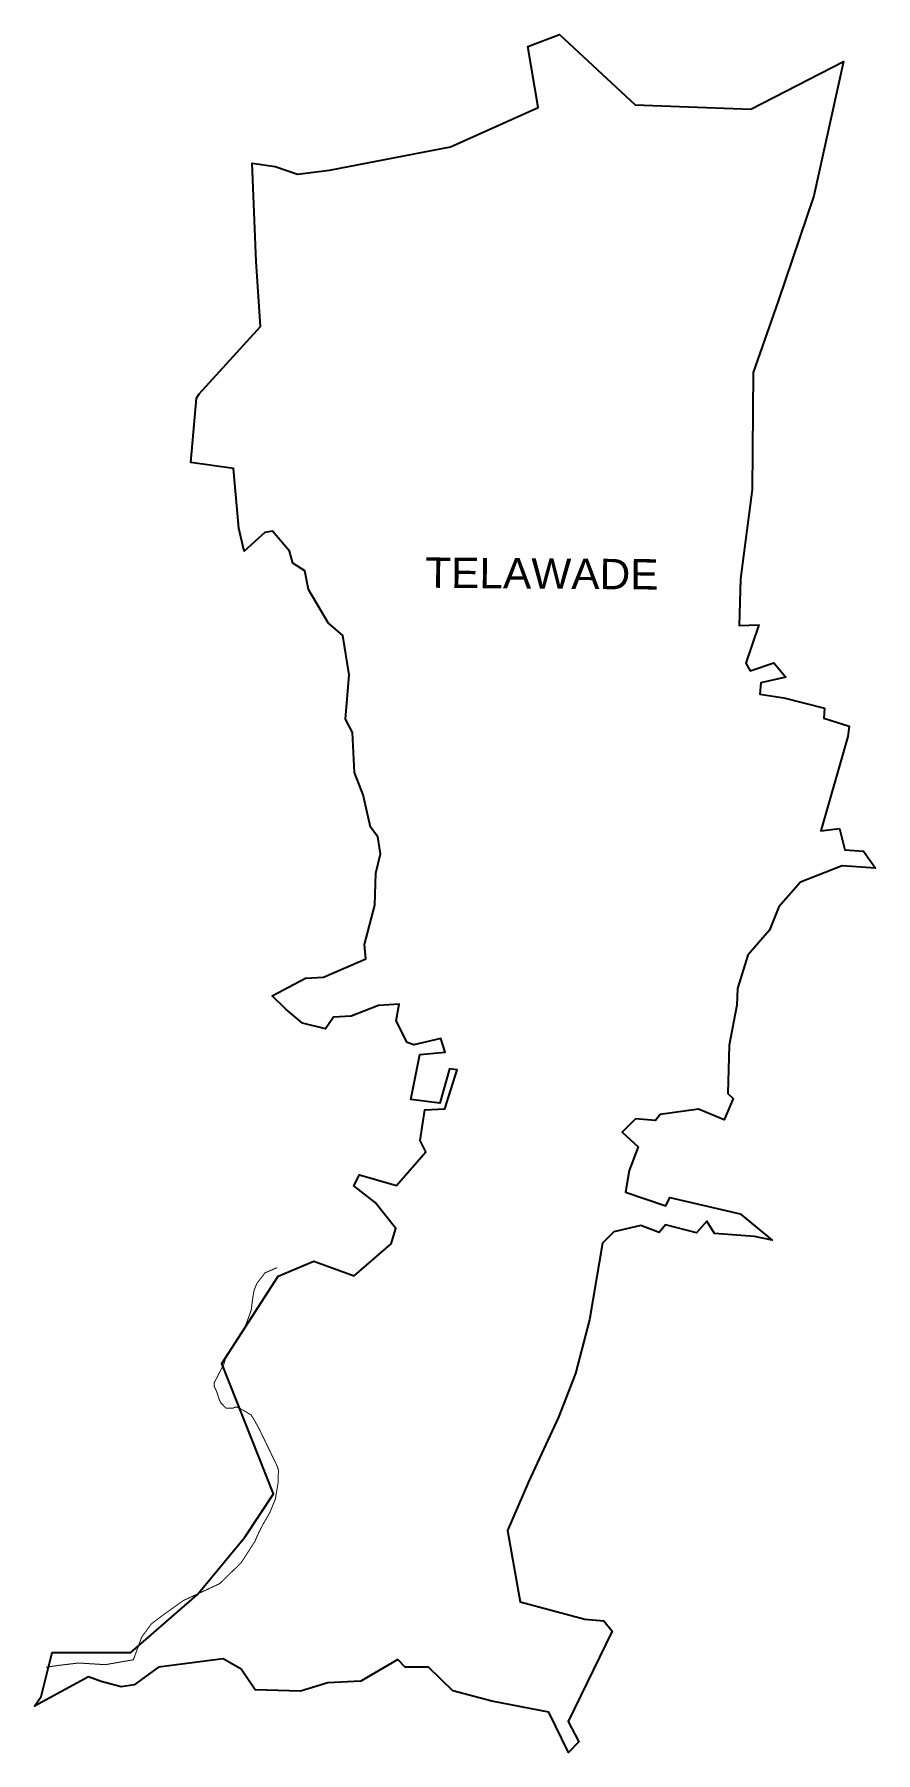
# Model space of a CAD drawing. Header units: metres. Extents: x 284839 to 287372, y 2026062 to 2031238.
import ezdxf

# ---------------------------------------------------------------- set-up
doc = ezdxf.new("R2010")
doc.units = ezdxf.units.M
for name, color, linetype in [('LOW TIDE LINE', 5, 'Continuous'), ('village', 3, 'Continuous'), ('VILLAGE NAME', 250, 'Continuous')]:
    doc.layers.add(name, color=color, linetype=linetype)
doc.styles.get("Standard").update_dxf_attribs({"font": 'calibri.ttf'})

msp = doc.modelspace()

# ---------------------------------------------------------------- linework, layer by layer
at = {"layer": 'LOW TIDE LINE', "lineweight": 18}
msp.add_lwpolyline([(284874, 2026319.4, 3.01, 3.01, 0), (284912.2, 2026324.9, 3.01, 3.01, 0), (284972.4, 2026332.1, 3.01, 3.01, 0), (285052.5, 2026327, 3.01, 3.01, 0), (285136.9, 2026341.9, 3.01, 3.01, 0), (285161.9, 2026409.7, 3.01, 3.01, 0), (285190.5, 2026449.4, 3.01, 3.01, 0), (285226.9, 2026477, 3.01, 3.01, 0), (285287.6, 2026520.3, 3.01, 3.01, 0), (285396.6, 2026571, 3.01, 3.01, 0), (285461.6, 2026634.3, 3.01, 3.01, 0), (285502.5, 2026697.9, 3.01, 3.01, 0), (285514.9, 2026725.8, 3.01, 3.01, 0), (285527.2, 2026749.7, 3.01, 3.01, 0), (285547.8, 2026785.5, 3.01, 3.01, 0), (285564.3, 2026825.4, 3.01, 3.01, 0), (285573, 2026877.4, 3.01, 3.01, 0), (285573.5, 2026913.5, 3.01, 3.01, 0), (285569.7, 2026925.5, 3.01, 3.01, 0), (285515.1, 2027038.5, 3.01, 3.01, 0), (285499.4, 2027066.8, 3.01, 3.01, 0), (285491.6, 2027078.9, 3.01, 3.01, 0), (285471.7, 2027091.2, 3.01, 3.01, 0), (285447.8, 2027103.6, 3.01, 3.01, 0), (285435.7, 2027099.7, 3.01, 3.01, 0), (285415.7, 2027100, 3.01, 3.01, 0), (285399.8, 2027116.3, 3.01, 3.01, 0), (285395.9, 2027124.3, 3.01, 3.01, 0), (285392.1, 2027136.4, 3.01, 3.01, 0), (285388.2, 2027148.5, 3.01, 3.01, 0), (285380.4, 2027164.6, 3.01, 3.01, 0), (285380.6, 2027176.7, 3.01, 3.01, 0), (285384.7, 2027184.6, 3.01, 3.01, 0), (285393, 2027200.6, 3.01, 3.01, 0), (285409.4, 2027232.4, 3.01, 3.01, 0), (285417.8, 2027260.4, 3.01, 3.01, 0), (285446.4, 2027300.1, 3.01, 3.01, 0), (285471, 2027339.8, 3.01, 3.01, 0), (285483.4, 2027371.8, 3.01, 3.01, 0), (285491.8, 2027395.7, 3.01, 3.01, 0), (285496.3, 2027431.7, 3.01, 3.01, 0), (285500.6, 2027455.7, 3.01, 3.01, 0), (285508.9, 2027475.7, 3.01, 3.01, 0), (285533.4, 2027507.4, 3.01, 3.01, 0), (285569.7, 2027523, 3.01, 3.01, 0)], format="xyseb", dxfattribs=at)
at = {"layer": 'village', "color": 3}
msp.add_polyline3d([(287263.1, 2028846.1, 0), (287279, 2028781.9, 0), (287334.6, 2028777.3, 0), (287371.6, 2028726.5, 0), (287270.4, 2028733, 0), (287145.4, 2028684.2, 0), (287080.4, 2028610.2, 0), (287052.2, 2028539.7, 0), (286986.4, 2028464.7, 0), (286955.8, 2028363.9, 0), (286953.6, 2028313.6, 0), (286930.8, 2028193.2, 0), (286926.5, 2028047.9, 0), (286942.2, 2028032.9, 0), (286915.7, 2027968.4, 0), (286838.4, 2028000.4, 0), (286722.9, 2027984.6, 0), (286709.1, 2027966.6, 0), (286648.8, 2027970.9, 0), (286608.8, 2027931.4, 0), (286656.9, 2027886.8, 0), (286629.3, 2027815.6, 0), (286618.4, 2027750.8, 0), (286739.5, 2027709.7, 0), (286752, 2027734.8, 0), (286963.6, 2027685.4, 0), (287060.2, 2027605.5, 0), (287006.5, 2027617, 0), (286886.8, 2027625.4, 0), (286863.7, 2027662.9, 0), (286832.3, 2027627.7, 0), (286738.7, 2027651.8, 0), (286720.2, 2027629.1, 0), (286665, 2027650.3, 0), (286583.3, 2027631.1, 0), (286549, 2027596.9, 0), (286509.7, 2027365.4, 0), (286467.9, 2027203.9, 0), (286417, 2027072.6, 0), (286327.2, 2026879.9, 0), (286263.4, 2026731.4, 0), (286301.7, 2026516.4, 0), (286496.2, 2026464.2, 0), (286553.1, 2026458.7, 0), (286578.8, 2026427.5, 0), (286446.4, 2026156, 0), (286477.7, 2026095, 0), (286447.4, 2026062.1, 0), (286388.2, 2026184.1, 0), (286216.4, 2026217.2, 0), (286098.7, 2026248.2, 0), (286025.8, 2026319.2, 0), (285955.6, 2026319.8, 0), (285933.5, 2026342.2, 0), (285821.8, 2026277, 0), (285722.2, 2026272.1, 0), (285640.1, 2026246.9, 0), (285503.5, 2026251.6, 0), (285461.4, 2026313.7, 0), (285406.8, 2026344.3, 0), (285213, 2026319.8, 0), (285139, 2026265.9, 0), (285100.6, 2026259.9, 0), (285040.3, 2026276.7, 0), (285001.4, 2026290, 0), (284838.9, 2026202.4, 0), (284859.1, 2026231.3, 0), (284892.3, 2026363.7, 0), (285129.4, 2026363.9, 0), (285329.1, 2026537.9, 0), (285472.9, 2026710.8, 0), (285559, 2026842.1, 0), (285403, 2027233.8, 0), (285573, 2027497.1, 0), (285680.4, 2027542.9, 0), (285801.7, 2027498, 0), (285912.8, 2027594.6, 0), (285927.2, 2027640.7, 0), (285865.2, 2027719.7, 0), (285801.1, 2027769.8, 0), (285817.3, 2027802.6, 0), (285929.4, 2027770.4, 0), (286017.7, 2027872.2, 0), (286000.3, 2027906.3, 0), (286014.1, 2027998.7, 0), (286074.7, 2028001.1, 0), (286112.1, 2028118.9, 0), (286089, 2028121.5, 0), (286059.8, 2028018.1, 0), (285972.3, 2028030, 0), (285999.1, 2028165.3, 0), (286075.6, 2028172.4, 0), (286062.3, 2028213.4, 0), (285981.1, 2028194.6, 0), (285961, 2028201.2, 0), (285928.4, 2028266.3, 0), (285936.7, 2028316.8, 0), (285874.7, 2028312.2, 0), (285793, 2028280.6, 0), (285739, 2028277.7, 0), (285715, 2028242.8, 0), (285646.5, 2028259.6, 0), (285596, 2028302, 0), (285554.5, 2028341.5, 0), (285655.2, 2028395.4, 0), (285709.4, 2028398.2, 0), (285836.9, 2028453.7, 0), (285832.5, 2028496.5, 0), (285864.2, 2028614.6, 0), (285866.6, 2028711.3, 0), (285881.1, 2028769.2, 0), (285872.9, 2028820.4, 0), (285851.2, 2028850.4, 0), (285829.1, 2028947.2, 0), (285803.1, 2029014.8, 0), (285796.8, 2029135.1, 0), (285775.8, 2029174.8, 0), (285786.2, 2029309.1, 0), (285767.7, 2029427.4, 0), (285723.3, 2029465.3, 0), (285664.5, 2029566.1, 0), (285652.9, 2029622, 0), (285617.1, 2029645.3, 0), (285607.1, 2029680.9, 0), (285556.2, 2029741.3, 0), (285533.1, 2029737.7, 0), (285470, 2029681.4, 0), (285454.2, 2029750.8, 0), (285438.3, 2029929.9, 0), (285310.4, 2029948.2, 0), (285327.4, 2030142.4, 0), (285335.2, 2030155.6, 0), (285519.6, 2030358, 0), (285506.7, 2030553.6, 0), (285494.2, 2030850.1, 0), (285563.9, 2030840.5, 0), (285631.4, 2030817.4, 0), (285727.3, 2030828.7, 0), (286092, 2030899.8, 0), (286355.8, 2031018.2, 0), (286324.7, 2031202, 0), (286419.5, 2031238.1, 0), (286648.1, 2031026.2, 0), (286996.1, 2031012.7, 0), (287274.6, 2031156.8, 0), (287185.4, 2030751.5, 0), (287078.5, 2030434.4, 0), (287003, 2030219.5, 0), (286999.9, 2029867.5, 0), (286965.2, 2029598, 0), (286961, 2029457.2, 0), (287019.7, 2029459.1, 0), (286980.5, 2029343.7, 0), (286994.1, 2029321, 0), (287064.9, 2029345, 0), (287101, 2029302.1, 0), (287026, 2029284.5, 0), (287022.7, 2029250.6, 0), (287095.4, 2029239.7, 0), (287217.5, 2029208.2, 0), (287216.1, 2029177.9, 0), (287291.6, 2029153.7, 0), (287287.7, 2029123, 0), (287206.3, 2028839, 0)], close=True, dxfattribs=at)

# ---------------------------------------------------------------- texts
at = {"layer": 'VILLAGE NAME', "insert": (286015.9, 2029662.6), "char_height": 91.425, "attachment_point": 1, "rotation": 359.5442}
msp.add_mtext_dynamic_manual_height_columns('{\\fArial|b0|i0|c0|p34;TELAWADE}', width=1311.451, gutter_width=457.1, heights=[0], dxfattribs=at)

doc.saveas('drawing.dxf')
